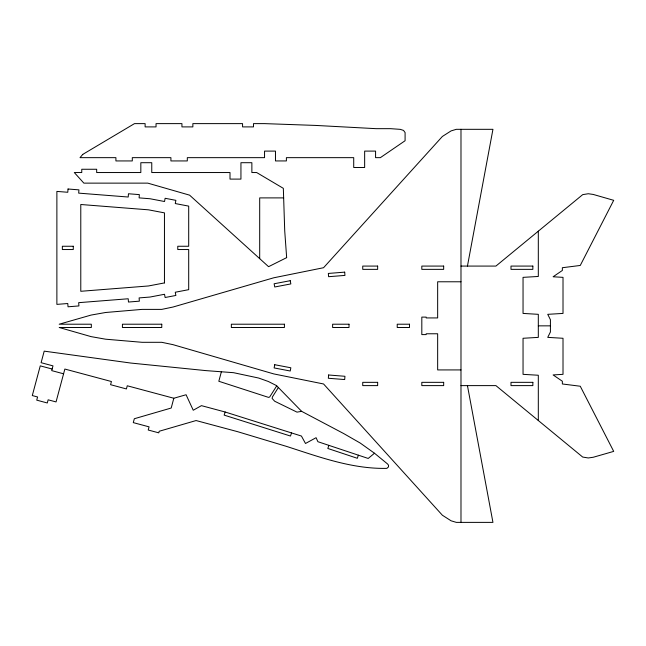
<?xml version="1.0" encoding="UTF-8"?>
<svg xmlns="http://www.w3.org/2000/svg" width="646" height="646" viewBox="0 0 646 646"><rect width="100%" height="100%" fill="white"/><g stroke="black" fill="none" stroke-linecap="round" stroke-linejoin="round"><path stroke-width="0.97" d="M460.986 522.38L460.986 129.321M467.446 266.079L492.946 129.321L456.342 129.321L451.11 130.888L442.381 136.459L323.565 267.719L273.759 277.788L172.999 307.036L161.766 309.386L142.096 309.386L105.621 312.494L91.094 315.07L59.206 324.211L91.328 324.211L91.328 327.49L59.206 327.49L91.094 336.631L105.621 339.198L142.096 342.307L161.766 342.307L172.999 344.657L273.759 373.913L323.565 383.974L442.381 515.233L451.11 520.813L456.342 522.38L492.946 522.38L467.446 385.614M374.486 453.226L368.204 458.45L317.897 441.702L316.08 437.697L305.493 443.487L301.432 436.05L225.179 412.011L201.439 405.648L193.243 410.242L186.08 394.746L173.822 398.251L171.206 408.022L134.328 418.737L133.286 422.621L149.073 426.853L148.225 430.018L158.779 432.844L159.199 431.262L196.077 420.546L237.712 431.706L286.372 446.354C318.962 456.851 352.11 469.166 386.881 468.358L388.472 466.921L388.561 465.282L387.568 463.981L374.486 453.226L360.25 443.067L343.664 433.547L301.634 411.34L276.472 385.581L268.316 381.479L258.658 378.039L233.553 372.685L205.767 370.602L130.734 363.044L44.203 351.141L41.11 362.689L52.988 365.87L51.712 370.618L63.591 373.8M221.376 371.773L218.824 381.269L268.558 397.395L269.697 396.983L276.738 385.824M225.179 412.011L224.146 415.12L290.498 436.042L291.54 432.933M328.871 445.36L327.829 448.469L357.335 458.289L358.368 455.18M278.474 387.366L272.515 396.805L272.095 398.388L274.655 401.223L296.999 412.132L301.634 411.34M283.642 197.894L259.692 197.894L259.692 258.634M460.986 266.079L495.918 266.079L582.7 194.64L588.288 193.735L593.214 194.438L613.7 200.317L580.261 265.458L562.359 267.719L562.359 270.456L553.097 276.771L563.013 277.36L563.013 313.423L547.735 314.327L550.416 319.705L550.416 331.987L547.735 337.374L563.013 338.278L563.013 374.341L553.097 374.93L562.359 381.245L562.359 383.974L580.261 386.235L613.7 451.384L593.214 457.263L588.288 457.966L582.7 457.061L495.918 385.614L460.986 385.614M460.978 281.777L437.657 281.777L437.657 317.929L426.182 317.929L426.182 317.105L421.814 317.105L421.814 334.596L426.182 334.596L426.182 333.772L437.657 333.772L437.657 369.924L460.978 369.924M538.312 325.85L550.416 325.85M173.822 398.251L127.262 385.775L126.414 388.94L110.579 384.693L111.427 381.528L64.858 369.052L56.049 401.925L48.135 399.809L47.287 402.975L36.733 400.149L37.581 396.975L32.3 395.562L40.262 365.854L52.14 369.036M538.312 231.179L538.312 276.456L523.042 277.36L523.042 313.423L538.312 314.327L538.312 337.374L523.042 338.278L523.042 374.341L538.312 375.245L538.312 420.522M68.032 189.003L67.773 192.266L56.88 191.41L56.88 304.379L67.773 303.523L68.032 306.793L78.925 305.929L78.675 302.667L128.207 298.767L128.465 302.037L139.358 301.173L139.108 297.911L150.001 297.047L164.52 294.277L165.134 297.499L175.874 295.456L175.26 292.234L188.697 289.666L188.697 249.534L177.771 249.534L177.771 246.255L188.697 246.255L188.697 206.122L175.26 203.555L175.874 200.341L165.134 198.29L164.52 201.512L150.001 198.742L139.108 197.886L139.358 194.616L128.465 193.76L128.207 197.022L78.675 193.13L78.925 189.859L68.032 189.003M328.604 374.995L328.346 378.265L344.689 379.549L344.948 376.287L328.604 374.995M274.744 364.715L274.13 367.937L290.232 371.006L290.845 367.784L274.744 364.715M82.753 154.402L80.023 157.656L115.909 157.656L115.909 160.935L132.301 160.935L132.301 157.656L170.915 157.656L170.915 160.935L187.308 160.935L187.308 157.656L264.545 157.656L264.545 151.099L275.471 151.099L275.471 160.935L286.396 160.935L286.396 157.656L353.717 157.656L353.717 167.492L364.651 167.492L364.651 151.099L375.576 151.099L375.576 157.656L380.365 157.656L405.09 140.731L405.09 132.575L403.532 130.419L400.286 129.353L390.612 128.667L376.125 128.667L315.563 125.421L264.545 123.62L253.482 123.62L253.482 126.899L242.557 126.899L242.557 123.62L192.863 123.62L192.863 126.899L181.938 126.899L181.938 123.62L156.041 123.62L156.041 126.899L145.116 126.899L145.116 123.62L134.497 123.62L82.753 154.402M286.654 257.641L268.575 266.685L189.593 195.157L147.789 183.133L83.859 183.133L74.298 172.539L81.759 172.539L81.759 169.26L96.674 169.26L96.674 172.539L140.828 172.539L140.828 162.703L151.762 162.703L151.762 172.539L230.008 172.539L230.008 179.103L240.942 179.103L240.942 162.703L251.867 162.703L251.867 172.539L256.656 172.539L283.336 188.341L284.725 230.937L286.654 257.641M164.455 282.916L148.507 285.96L80.782 291.289L80.782 204.499L148.507 209.829L164.455 212.873L164.455 282.916M290.232 280.695L274.13 283.764L274.744 286.986L290.845 283.917L290.232 280.695M344.689 272.144L328.346 273.436L328.604 276.698L344.948 275.414L344.689 272.144M73.273 246.255L62.347 246.255L62.347 249.534L73.273 249.534L73.273 246.255M377.652 266.079L362.737 266.079L362.737 269.358L377.652 269.358L377.652 266.079M443.673 266.079L421.814 266.079L421.814 269.358L443.673 269.358L443.673 266.079M532.853 266.079L510.994 266.079L510.994 269.358L532.853 269.358L532.853 266.079M161.766 324.211L122.425 324.211L122.425 327.49L161.766 327.49L161.766 324.211M284.418 324.211L231.349 324.211L231.349 327.49L284.418 327.49L284.418 324.211M349.018 324.211L332.625 324.211L332.625 327.49L349.018 327.49L349.018 324.211M409.516 324.211L397.225 324.211L397.225 327.49L409.516 327.49L409.516 324.211M377.652 382.335L362.737 382.335L362.737 385.614L377.652 385.614L377.652 382.335M443.673 382.335L421.814 382.335L421.814 385.614L443.673 385.614L443.673 382.335M532.853 382.335L510.994 382.335L510.994 385.614L532.853 385.614L532.853 382.335"/></g></svg>
